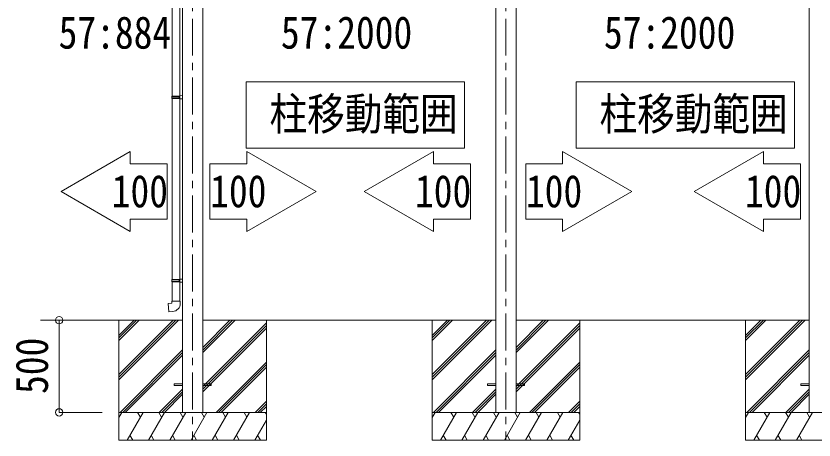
# Model space of a CAD drawing. Units: millimetres at full size, sheet at 1:40; details may follow other scales. Extents: x -11181 to 11305, y -7804 to 7716.
# Drawn here: x 3427 to 7757, y -4349 to -2048 of the extents above; entities that cross this region are included whole.
import ezdxf
from ezdxf.enums import TextEntityAlignment as Align

# ---------------------------------------------------------------- set-up
doc = ezdxf.new("R2010")
doc.units = ezdxf.units.MM
doc.header["$LTSCALE"] = 40
doc.header["$PDMODE"] = 32
doc.header["$PDSIZE"] = 40
doc.linetypes.add('CHAIN1', pattern=[8, 5, -1, 1, -1])
doc.layers.add('0-6_OTH_LINE', color=7, linetype='Continuous', lineweight=9)
doc.styles.add('ＭＳ ゴシック', font='')
doc.styles.get('ＭＳ ゴシック').set_extended_font_data('MS Gothic')

msp = doc.modelspace()

# ---------------------------------------------------------------- linework, layer by layer
at = {"layer": '0-6_OTH_LINE', "color": 4}
for p, q in [((4330.5, -1069.12), (4330.5, -4199.12)), ((4440.5, -1069.12), (4440.5, -4199.12)), ((6030.5, -1069.12), (6030.5, -4199.12)), ((6140.5, -1069.12), (6140.5, -4199.12)), ((7730.5, -1069.12), (7730.5, -4199.12)), ((4285.5, -4044.62), (4285.5, -4053.62)), ((4330.5, -4044.62), (4285.5, -4044.62)), ((4330.5, -4053.62), (4285.5, -4053.62)), ((4485.5, -4044.62), (4440.5, -4044.62)), ((4485.5, -4053.62), (4440.5, -4053.62)), ((4485.5, -4044.62), (4485.5, -4053.62)), ((5985.5, -4044.62), (5985.5, -4053.62)), ((6030.5, -4044.62), (5985.5, -4044.62)), ((6030.5, -4053.62), (5985.5, -4053.62)), ((6185.5, -4044.62), (6140.5, -4044.62)), ((6185.5, -4053.62), (6140.5, -4053.62)), ((6185.5, -4044.62), (6185.5, -4053.62)), ((7685.5, -4044.62), (7685.5, -4053.62)), ((7730.5, -4044.62), (7685.5, -4044.62)), ((7730.5, -4053.62), (7685.5, -4053.62))]:
    msp.add_line(p, q, dxfattribs=at)
at = {"layer": '0-6_OTH_LINE', "color": 5, "linetype": 'CHAIN1'}
for p, q in [((4385.5, -1102.98), (4385.5, -4349.12)), ((6085.5, -1102.98), (6085.5, -4349.12))]:
    msp.add_line(p, q, dxfattribs=at)
at = {"layer": '0-6_OTH_LINE'}
for p, q in [((4274.5, -1389.04), (4274.5, -2483.23)), ((4316.5, -1391.6), (4316.5, -2480.67)), ((4676.18, -2765.62), (4676.18, -2405.62)), ((4676.18, -2405.62), (5861.13, -2405.62)), ((5861.13, -2405.62), (5861.13, -2765.62)), ((6466.47, -2765.62), (6466.47, -2405.62)), ((6466.47, -2405.62), (7651.41, -2405.62)), ((7651.41, -2405.62), (7651.41, -2765.62)), ((4272.5, -2485.23), (4273.5, -2483.23)), ((4272.5, -2485.23), (4316.5, -2485.23)), ((4272.5, -2485.23), (4272.5, -2493.23)), ((4272.5, -2493.23), (4316.5, -2493.23)), ((4272.5, -2493.23), (4273.5, -2495.23)), ((4273.5, -2483.23), (4316.5, -2483.23)), ((4273.5, -2495.23), (4316.5, -2495.23)), ((4274.5, -2495.23), (4274.5, -3478.39)), ((4312.02, -2485.23), (4311.59, -2483.23)), ((4314.5, -2480.73), (4330.5, -2480.26)), ((4314.5, -2482.73), (4314.5, -2480.73)), ((4314.5, -2482.73), (4316.5, -2482.73)), ((4314.5, -2497.73), (4314.5, -2495.73)), ((4314.5, -2497.73), (4330.5, -2498.2)), ((4316.5, -2497.78), (4316.5, -3475.83)), ((4330.5, -2480.26), (4330.5, -2498.2)), ((5861.13, -2765.62), (4676.18, -2765.62)), ((7651.41, -2765.62), (6466.47, -2765.62)), ((4047.22, -2783.63), (4047.22, -2850.83)), ((4679.72, -2783.63), (4679.72, -2850.83)), ((5692.59, -2783.63), (5692.59, -2850.83)), ((6392.86, -2783.63), (6392.86, -2850.83)), ((7482.87, -2783.63), (7482.87, -2850.83)), ((4047.22, -3150.43), (4247.62, -3150.43)), ((4047.22, -3150.43), (4047.22, -3217.63)), ((4679.72, -3150.43), (4479.32, -3150.43)), ((4679.72, -3150.43), (4679.72, -3217.63)), ((5692.59, -3150.43), (5892.99, -3150.43)), ((5692.59, -3150.43), (5692.59, -3217.63)), ((6392.86, -3150.43), (6192.46, -3150.43)), ((6392.86, -3150.43), (6392.86, -3217.63)), ((7482.87, -3150.43), (7683.27, -3150.43)), ((7482.87, -3150.43), (7482.87, -3217.63)), ((4272.5, -3480.39), (4273.5, -3478.39)), ((4272.5, -3480.39), (4316.5, -3480.39)), ((4272.5, -3480.39), (4272.5, -3488.39)), ((4272.5, -3488.39), (4316.5, -3488.39)), ((4272.5, -3488.39), (4273.5, -3490.39)), ((4273.5, -3478.39), (4316.5, -3478.39)), ((4273.5, -3490.39), (4316.5, -3490.39)), ((4274.5, -3490.39), (4274.5, -3596.52)), ((4312.02, -3480.39), (4311.59, -3478.39)), ((4314.5, -3475.89), (4330.5, -3475.42)), ((4314.5, -3477.89), (4314.5, -3475.89)), ((4314.5, -3477.89), (4316.5, -3477.89)), ((4314.5, -3492.89), (4314.5, -3490.89)), ((4314.5, -3492.89), (4330.5, -3493.36)), ((4316.5, -3492.94), (4316.5, -3596.52)), ((4330.5, -3475.42), (4330.5, -3493.36)), ((4272.5, -3596.52), (4318.5, -3596.52)), ((4272.5, -3606.52), (4272.5, -3596.52)), ((4318.5, -3596.52), (4318.5, -3607.44)), ((3559.5, -3699.12), (4330.5, -3699.12)), ((3985.5, -3993.3), (4279.68, -3699.12)), ((3985.5, -4007.44), (4293.82, -3699.12)), ((3985.5, -4021.58), (4307.96, -3699.12)), ((3985.5, -3809.45), (4095.83, -3699.12)), ((3985.5, -3795.31), (4081.69, -3699.12)), ((3985.5, -3781.17), (4067.54, -3699.12)), ((4440.5, -3699.12), (6030.5, -3699.12)), ((4440.5, -3874.95), (4616.33, -3699.12)), ((4440.5, -3860.81), (4602.19, -3699.12)), ((4440.5, -3846.66), (4588.04, -3699.12)), ((4440.5, -4058.8), (4785.5, -3713.8)), ((4785.5, -3699.12), (4785.5, -4349.12)), ((5685.5, -3993.3), (5979.68, -3699.12)), ((5685.5, -4007.44), (5993.82, -3699.12)), ((5685.5, -4021.58), (6007.96, -3699.12)), ((5685.5, -3809.45), (5795.83, -3699.12)), ((5685.5, -3795.31), (5781.69, -3699.12)), ((5685.5, -3781.17), (5767.54, -3699.12)), ((6140.5, -3699.12), (7730.5, -3699.12)), ((6140.5, -3874.95), (6316.33, -3699.12)), ((6140.5, -3860.81), (6302.19, -3699.12)), ((6140.5, -3846.66), (6288.04, -3699.12)), ((6140.5, -4058.8), (6485.5, -3713.8)), ((6485.5, -3699.12), (6485.5, -4349.12)), ((7385.5, -3993.3), (7679.68, -3699.12)), ((7385.5, -4007.44), (7693.82, -3699.12)), ((7385.5, -4021.58), (7707.96, -3699.12)), ((7385.5, -3809.45), (7495.83, -3699.12)), ((7385.5, -3795.31), (7481.69, -3699.12)), ((7385.5, -3781.17), (7467.54, -3699.12)), ((4440.5, -4072.94), (4785.5, -3727.94)), ((4440.5, -4087.08), (4785.5, -3742.08)), ((6140.5, -4072.94), (6485.5, -3727.94)), ((6140.5, -4087.08), (6485.5, -3742.08)), ((3991.81, -4199.12), (4330.5, -3860.43)), ((4005.95, -4199.12), (4330.5, -3874.57)), ((4020.09, -4199.12), (4330.5, -3888.71)), ((5691.81, -4199.12), (6030.5, -3860.43)), ((5705.95, -4199.12), (6030.5, -3874.57)), ((5720.09, -4199.12), (6030.5, -3888.71)), ((7391.81, -4199.12), (7730.5, -3860.43)), ((7405.95, -4199.12), (7730.5, -3874.57)), ((7420.09, -4199.12), (7730.5, -3888.71)), ((4512.31, -4199.12), (4785.5, -3925.93)), ((6212.31, -4199.12), (6485.5, -3925.93)), ((4526.45, -4199.12), (4785.5, -3940.07)), ((4540.59, -4199.12), (4785.5, -3954.21)), ((6226.45, -4199.12), (6485.5, -3940.07)), ((6240.59, -4199.12), (6485.5, -3954.21)), ((4203.94, -4199.12), (4330.5, -4072.56)), ((4218.08, -4199.12), (4330.5, -4086.7)), ((4232.22, -4199.12), (4330.5, -4100.85)), ((5903.94, -4199.12), (6030.5, -4072.56)), ((5918.08, -4199.12), (6030.5, -4086.7)), ((5932.22, -4199.12), (6030.5, -4100.85)), ((7603.94, -4199.12), (7730.5, -4072.56)), ((7618.08, -4199.12), (7730.5, -4086.7)), ((7632.22, -4199.12), (7730.5, -4100.85)), ((4724.44, -4199.12), (4785.5, -4138.06)), ((4738.58, -4199.12), (4785.5, -4152.2)), ((6424.44, -4199.12), (6485.5, -4138.06)), ((6438.58, -4199.12), (6485.5, -4152.2)), ((4785.5, -4199.12), (3985.5, -4199.12)), ((3985.5, -4226.62), (4001.38, -4199.12)), ((4030.24, -4349.12), (4116.85, -4199.12)), ((4101.85, -4225.1), (4086.84, -4199.12)), ((4145.71, -4349.12), (4232.32, -4199.12)), ((4217.31, -4225.1), (4202.31, -4199.12)), ((4261.18, -4349.12), (4347.79, -4199.12)), ((4332.79, -4225.1), (4317.78, -4199.12)), ((4376.65, -4349.12), (4463.26, -4199.12)), ((4448.26, -4225.1), (4433.25, -4199.12)), ((4492.12, -4349.12), (4578.73, -4199.12)), ((4563.73, -4225.1), (4548.73, -4199.12)), ((4607.59, -4349.12), (4694.2, -4199.12)), ((4664.2, -4199.12), (4679.2, -4225.1)), ((4752.72, -4199.12), (4785.5, -4166.35)), ((4779.67, -4199.12), (4785.5, -4209.22)), ((6485.5, -4199.12), (5685.5, -4199.12)), ((5685.5, -4226.62), (5701.38, -4199.12)), ((5730.24, -4349.12), (5816.85, -4199.12)), ((5801.85, -4225.1), (5786.84, -4199.12)), ((5845.71, -4349.12), (5932.32, -4199.12)), ((5917.31, -4225.1), (5902.31, -4199.12)), ((5961.18, -4349.12), (6047.79, -4199.12)), ((6032.79, -4225.1), (6017.78, -4199.12)), ((6076.65, -4349.12), (6163.26, -4199.12)), ((6148.26, -4225.1), (6133.25, -4199.12)), ((6192.12, -4349.12), (6278.73, -4199.12)), ((6263.73, -4225.1), (6248.73, -4199.12)), ((6307.59, -4349.12), (6394.2, -4199.12)), ((6364.2, -4199.12), (6379.2, -4225.1)), ((6452.72, -4199.12), (6485.5, -4166.35)), ((6479.67, -4199.12), (6485.5, -4209.22)), ((8185.5, -4199.12), (7385.5, -4199.12)), ((7385.5, -4226.62), (7401.38, -4199.12)), ((7430.24, -4349.12), (7516.85, -4199.12)), ((7501.85, -4225.1), (7486.84, -4199.12)), ((7545.71, -4349.12), (7632.32, -4199.12)), ((7617.31, -4225.1), (7602.31, -4199.12)), ((7661.18, -4349.12), (7747.79, -4199.12)), ((7732.79, -4225.1), (7717.78, -4199.12)), ((4723.06, -4349.12), (4785.5, -4240.98)), ((6423.06, -4349.12), (6485.5, -4240.98)), ((4045.24, -4323.14), (4060.24, -4349.12)), ((4160.71, -4323.14), (4175.71, -4349.12)), ((4276.18, -4323.14), (4291.18, -4349.12)), ((4391.65, -4323.14), (4406.65, -4349.12)), ((4507.12, -4323.14), (4522.12, -4349.12)), ((4622.59, -4323.14), (4637.59, -4349.12)), ((4738.06, -4323.14), (4753.06, -4349.12)), ((5745.24, -4323.14), (5760.24, -4349.12)), ((5860.71, -4323.14), (5875.71, -4349.12)), ((5976.18, -4323.14), (5991.18, -4349.12)), ((6091.65, -4323.14), (6106.65, -4349.12)), ((6207.12, -4323.14), (6222.12, -4349.12)), ((6322.59, -4323.14), (6337.59, -4349.12)), ((6438.06, -4323.14), (6453.06, -4349.12)), ((7445.24, -4323.14), (7460.24, -4349.12)), ((7560.71, -4323.14), (7575.71, -4349.12)), ((7676.18, -4323.14), (7691.18, -4349.12))]:
    msp.add_line(p, q, dxfattribs=at)
at = {"layer": '0-6_OTH_LINE', "color": 6}
for p, q in [((3661.67, -4199.12), (3661.67, -3699.12)), ((3661.67, -3699.12), (3893.87, -3699.12)), ((3661.67, -4199.12), (3893.87, -4199.12))]:
    msp.add_line(p, q, dxfattribs=at)
at = {"layer": '0-6_OTH_LINE'}
for points in [[(4312.02, -2485.23), (4312.02, -2493.23), (4311.59, -2495.23)], [(4314.5, -2495.73), (4316.5, -2495.73), (4316.5, -2482.73)], [(4047.22, -3217.63), (3671.37, -3000.63), (4047.22, -2783.63)], [(4679.72, -3217.63), (5055.58, -3000.63), (4679.72, -2783.63)], [(5692.59, -3217.63), (5316.73, -3000.63), (5692.59, -2783.63)], [(6392.86, -3217.63), (6768.72, -3000.63), (6392.86, -2783.63)], [(7482.87, -3217.63), (7107.02, -3000.63), (7482.87, -2783.63)], [(4047.22, -2850.83), (4247.62, -2850.83), (4247.62, -3150.43)], [(4679.72, -2850.83), (4479.32, -2850.83), (4479.32, -3150.43)], [(5692.59, -2850.83), (5892.99, -2850.83), (5892.99, -3150.43)], [(6392.86, -2850.83), (6192.46, -2850.83), (6192.46, -3150.43)], [(7482.87, -2850.83), (7683.27, -2850.83), (7683.27, -3150.43)], [(4312.02, -3480.39), (4312.02, -3488.39), (4311.59, -3490.39)], [(4314.5, -3490.89), (4316.5, -3490.89), (4316.5, -3477.89)], [(4277.42, -3652.27), (4256.58, -3654.09), (4252.57, -3608.27), (4272.5, -3606.52)], [(3985.5, -3699.12), (3985.5, -4349.12), (4785.5, -4349.12)], [(5685.5, -3699.12), (5685.5, -4349.12), (6485.5, -4349.12)], [(7385.5, -3699.12), (7385.5, -4349.12), (8185.5, -4349.12)]]:
    msp.add_lwpolyline(points, dxfattribs=at)
msp.add_arc((4273.5, -3607.44), 45, 275, 0, dxfattribs=at)
at = {"layer": '0-6_OTH_LINE', "color": 6}
for p in [(3661.67, -3699.12), (3661.67, -4199.12)]:
    msp.add_point(p, dxfattribs=at)

# ---------------------------------------------------------------- texts
at = {"layer": '0-6_OTH_LINE', "style": 'ＭＳ ゴシック', "width": 0.85}
for s, p in [('57:884', (3658.49, -2278.4)), ('57:2000', (4864.46, -2278.4)), ('57:2000', (6616.98, -2278.4)), ('柱移動範囲', (4802.68, -2720.37)), ('柱移動範囲', (6592.97, -2720.37)), ('100', (3946.4, -3139.38)), ('100', (4480.55, -3139.38)), ('100', (5591.76, -3139.38)), ('100', (6193.69, -3139.38)), ('100', (7382.05, -3139.38))]:
    msp.add_text(s, height=176, dxfattribs=at).set_placement(p, align=Align.BOTTOM_LEFT)
msp.add_text('500', height=176, rotation=90, dxfattribs=at).set_placement((3653.67, -4099.12), align=Align.BOTTOM_LEFT)

doc.saveas('drawing.dxf')
